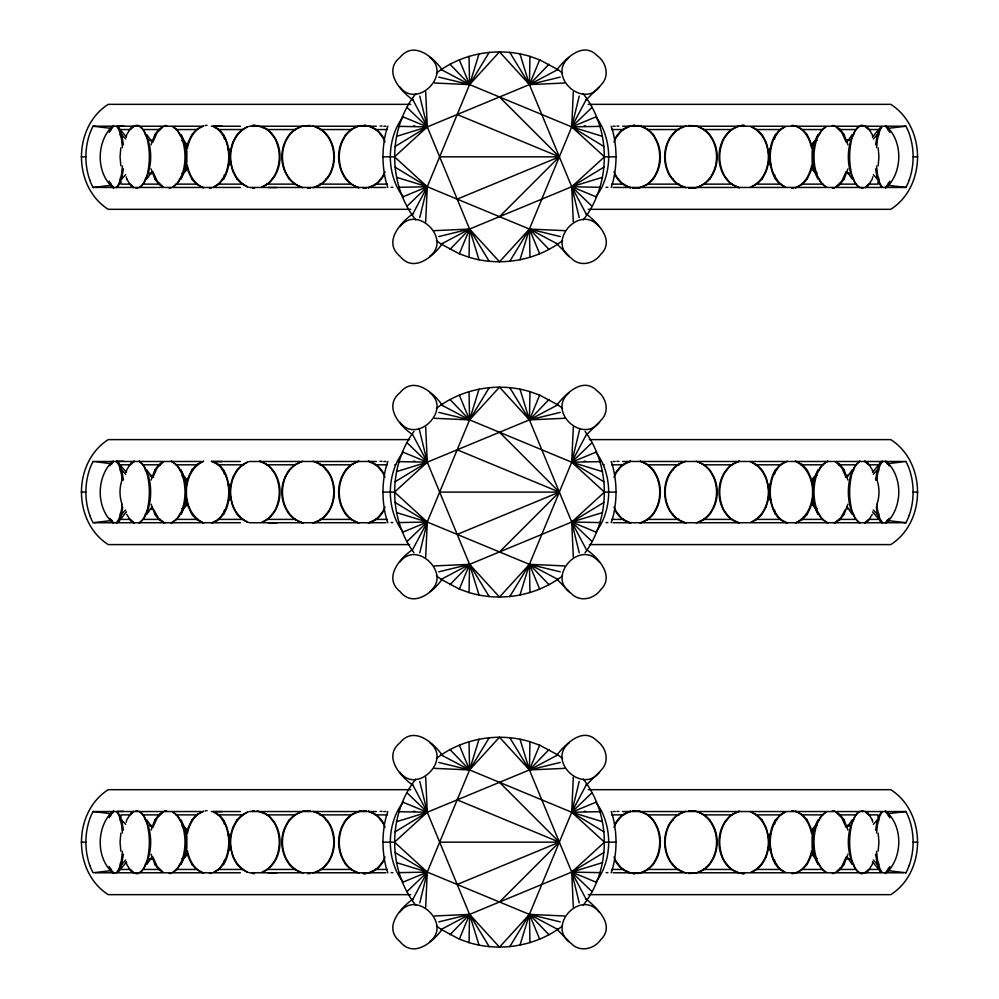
<?xml version="1.0" encoding="UTF-8"?>
<svg xmlns="http://www.w3.org/2000/svg" width="999" height="999" viewBox="0 0 999 999"><rect width="100%" height="100%" fill="white"/><g stroke="black" fill="none" stroke-linecap="round" stroke-linejoin="round"><path stroke-width="1.5" d="M121.778 480.057L121.803 477.26A24.051 17.395 -58.4 0 0 119.98 469.842A24.051 13.212 -49.7 0 0 118.382 464.335L116.209 461.226M877.222 504.158L877.197 506.955A24.051 17.395 -58.4 0 0 879.02 514.373A24.051 13.212 -49.7 0 0 880.619 519.88L882.791 522.989M387.824 187.45A57.393 39.498 -90 0 1 385.639 180.145C382.105 164.885 382.105 148.776 385.639 133.516A57.393 39.498 -90 0 1 387.824 126.211M387.824 522.727A57.393 39.498 -90 0 1 385.639 515.422C382.105 500.162 382.105 484.053 385.639 468.793A57.393 39.498 -90 0 1 387.824 461.488M387.824 872.789A57.393 39.498 -90 0 1 385.639 865.484C382.105 850.224 382.105 834.115 385.639 818.843A57.393 39.498 -90 0 1 387.824 811.55M611.176 126.211A57.393 39.498 -90 0 1 613.361 133.516C616.895 148.776 616.895 164.885 613.361 180.157A57.393 39.498 90 0 1 611.176 187.45M611.176 461.488A57.393 39.498 -90 0 1 613.361 468.793C616.895 484.053 616.895 500.162 613.361 515.422A57.393 39.498 90 0 1 611.176 522.727M611.176 811.55A57.393 39.498 -90 0 1 613.361 818.855C616.895 834.115 616.895 850.224 613.361 865.484A57.393 39.498 90 0 1 611.176 872.789M562.549 240.609C536.426 260.751 500.511 266.883 469.031 257.28L469.58 229.058L427.272 126.91L412.225 98.514L415.721 93.781M562.549 575.874C536.426 596.028 500.511 602.16 469.031 592.557L469.58 564.335L427.272 462.187L412.225 433.791L413.973 431.418M562.549 925.936C536.426 946.09 500.511 952.222 469.031 942.619L469.58 914.397L427.272 812.249L412.225 783.853L415.721 779.12M583.279 219.88L586.775 215.147L571.728 186.751L529.42 84.603L529.97 56.381C498.489 46.778 462.574 52.91 436.451 73.064M585.027 552.784L586.775 550.424L571.728 522.027L529.42 419.88L529.97 391.658C498.489 382.055 462.574 388.186 436.451 408.329M583.279 905.219L586.775 900.486L571.728 872.09L529.42 769.942L529.97 741.72C498.489 732.117 462.574 738.249 436.451 758.391M89.835 180.17C84.765 165.834 84.603 149.85 89.186 135.365A56.394 55.469 -90 0 1 93.057 126.211L201.249 126.211M89.835 515.447C84.765 501.111 84.603 485.114 89.186 470.641A56.394 55.469 -90 0 1 93.057 461.488M89.835 865.509C84.765 851.173 84.603 835.176 89.186 820.703A56.394 55.469 -90 0 1 93.057 811.55L201.249 811.538M622.639 126.211L905.931 126.224A56.394 55.469 90 0 1 909.814 135.365C914.397 149.838 914.222 165.834 909.165 180.17M905.943 461.488A56.394 55.469 -90 0 1 909.814 470.641C914.397 485.114 914.222 501.111 909.165 515.447M622.639 811.538L905.931 811.55A56.394 55.469 -90 0 1 909.814 820.703C914.397 835.176 914.222 851.173 909.165 865.509M425.686 221.89L427.272 186.751L469.58 84.603L479.021 53.884M425.686 557.167L427.272 522.027L469.58 419.88L479.021 389.148M425.686 907.229L427.272 872.09L469.58 769.942L479.021 739.21M519.98 259.79L529.42 229.058L571.728 126.91L573.314 91.771M519.98 595.054L529.42 564.335L571.728 462.187L573.314 427.048M519.98 945.116L529.42 914.397L571.728 812.249L573.314 777.11M412.225 98.514C387.687 134.403 388.923 185.539 415.721 219.88M412.225 433.791C388.286 468.868 388.811 518.493 413.973 552.784M412.225 783.853C387.687 819.742 388.923 870.878 415.721 905.219M586.775 215.147C611.313 179.258 610.077 128.122 583.279 93.781M586.775 550.424C610.714 515.347 610.189 465.721 585.027 431.418M586.775 900.486C611.313 864.597 610.077 813.461 583.279 779.12M117.757 186.963L121.616 179.096L123.426 168.881M116.833 522.989L118.918 521.203L121.616 514.373L122.677 506.955M117.757 872.302L121.616 864.435L123.426 854.22M186.863 150.687L186.863 162.974M186.863 836.026L186.863 848.313M812.137 162.974L812.137 150.687M812.137 848.313L812.137 836.026M881.243 126.698L877.384 134.565L875.574 144.78M882.167 461.213L880.082 463.012L877.384 469.842L875.574 480.057M881.243 812.037L877.384 819.904L875.574 830.119M120.842 147.864L120.055 156.831L120.829 165.809M120.842 833.191L120.055 842.169L120.829 851.148M878.158 165.809L878.945 156.831L878.171 147.852M878.158 851.136L878.945 842.169L878.171 833.191M410.751 209.315L108.229 209.315C72.552 186.601 72.552 127.06 108.229 104.346L410.751 104.346M409.565 544.592L108.229 544.592C72.552 521.878 72.552 462.337 108.229 439.622L409.565 439.622M410.751 894.654L108.229 894.654C72.552 871.94 72.552 812.399 108.229 789.685L410.751 789.685M588.249 104.346L890.771 104.346C926.448 127.06 926.448 186.601 890.771 209.315L588.249 209.315M589.435 439.622L890.771 439.622C926.448 462.337 926.448 521.878 890.771 544.592L589.435 544.592M588.249 789.685L890.771 789.685C926.448 812.399 926.448 871.94 890.771 894.654L588.249 894.654M214.248 186.963L218.144 184.603L223.501 179.096L224.438 174.65M212.113 522.989L216.533 521.203L221.641 516.446L223.501 514.373L224.438 509.927M214.248 872.302L218.144 869.942L223.501 864.435L224.438 859.977M774.562 139.023L775.499 134.565L780.856 129.058L784.752 126.698M774.562 474.288L775.499 469.842L780.856 464.335L784.752 461.975M774.562 824.35L775.499 819.904L780.856 814.397L784.752 812.037M140.959 186.963C153.908 171.016 153.908 142.657 140.971 126.698M139.598 522.989C154.333 510.452 154.333 473.763 139.598 461.226M140.959 872.302C153.908 856.355 153.908 827.984 140.971 812.037M858.041 126.698C845.092 142.645 845.092 171.016 858.029 186.963M859.402 461.213C844.667 473.751 844.667 510.452 859.402 522.989M858.041 812.037C845.092 827.984 845.092 856.343 858.029 872.302M122.427 165.971L121.803 171.678A24.051 17.383 58.5 0 1 119.967 179.096A24.051 13.224 49.6 0 1 118.394 184.615L116.209 187.725M122.427 851.31L121.803 857.017A24.051 17.383 58.5 0 1 119.967 864.435A24.051 13.224 49.6 0 1 118.394 869.942L116.209 873.051M876.573 147.69L877.197 141.983A24.051 17.383 58.5 0 1 879.033 134.565A24.051 13.224 49.6 0 1 880.606 129.058L882.129 126.698M876.573 833.029L877.197 827.322A24.051 17.383 58.5 0 1 879.033 819.904A24.051 13.224 49.6 0 1 880.606 814.385L882.129 812.037M419.78 217.557L427.272 186.751L394.53 156.831L427.272 126.91L529.42 84.603L557.817 69.555L562.549 73.064M419.78 552.834L427.272 522.027L394.53 492.107L427.272 462.187L529.42 419.88L557.817 404.832L562.549 408.329M436.451 240.609L441.183 244.106L469.58 229.058L571.728 186.751L604.47 156.831L571.728 126.91L579.22 96.104M419.78 902.896L427.272 872.09L394.53 842.169L427.272 812.249L529.42 769.942L557.817 754.894L562.549 758.391M436.451 575.874L441.183 579.383L469.58 564.335L571.728 522.027L604.47 492.107L571.728 462.187L579.932 428.446M436.451 925.936L441.183 929.445L469.58 914.397L571.728 872.09L604.47 842.169L571.728 812.249L579.22 781.443M113.649 125.499L110.539 129.058A24.051 3.571 -56.8 0 1 109.216 132.442M110.539 464.335L112.962 461.226M113.649 810.826L110.539 814.397A24.051 3.571 -56.8 0 1 109.216 817.781M885.351 188.174L888.461 184.603A24.051 3.571 -56.8 0 1 889.784 181.231M886.038 522.989L888.461 519.88A24.051 3.571 -56.8 0 1 889.01 518.331M885.351 873.501L888.461 869.942A24.051 3.571 -56.8 0 1 889.784 866.558M152.909 141.983L157.23 132.492L163.262 126.698M152.909 477.26L157.23 467.769L163.262 461.975M152.909 827.322L157.23 817.819L163.262 812.037M846.091 171.678L841.77 181.181L835.738 186.963M846.091 857.017L841.77 866.508L835.738 872.302M187.475 147.69C189.485 138.674 194.43 129.121 203.734 125.949M187.475 833.029C189.485 824 194.43 814.46 203.734 811.288M811.525 165.971C809.515 175 804.57 184.54 795.266 187.712M811.525 851.31C809.515 860.326 804.57 869.879 795.266 873.051M173.414 186.963C190.534 173.152 190.534 140.509 173.414 126.698M171.628 522.989C191.259 510.801 191.271 473.414 171.628 461.226M173.414 872.302C190.534 858.491 190.534 825.848 173.414 812.037M825.586 126.698C808.466 140.509 808.466 173.152 825.586 186.963M827.372 461.213C807.741 473.414 807.729 510.801 827.372 522.989M825.586 812.037C808.466 825.848 808.466 858.491 825.586 872.302M112.537 127.735L112.912 126.698M112.537 813.074L112.912 812.037M886.088 186.963L886.463 185.926M886.088 872.302L886.463 871.265M122.24 479.408C119.281 487.375 119.281 496.84 122.24 504.795M876.76 504.795C879.719 496.84 879.719 487.375 876.76 479.408M151.086 144.78L152.148 141.983M151.086 480.057L152.148 477.26M151.086 830.119L152.148 827.322M846.852 171.678L847.914 168.881M846.852 506.955L847.914 504.158M846.852 857.017L847.914 854.22M441.183 244.106L459.328 253.808L469.58 229.058L434.44 230.644M564.56 83.017L529.42 84.603L539.672 59.853L557.817 69.555M441.183 579.383L459.328 589.085L469.58 564.335L434.44 565.921M564.56 418.294L529.42 419.88L539.672 395.129L557.817 404.832M441.183 929.445L459.328 939.147L469.58 914.397L434.44 915.983M564.56 768.356L529.42 769.942L539.672 745.192L557.817 754.894M188.424 141.983C184.977 151.411 184.977 162.263 188.424 171.678A24.051 2.91 68.6 0 0 191.87 179.033M188.424 477.26C184.977 486.688 184.977 497.527 188.424 506.955M810.576 857.017C814.023 847.589 814.023 836.737 810.576 827.322A24.051 2.91 68.6 0 0 807.13 819.967M232.967 141.983C228.197 153.933 231.006 168.007 223.501 179.096M341.571 141.983C337.65 151.299 337.65 162.362 341.571 171.678A24.051 6.144 68 0 0 345.629 179.058M232.967 477.26C228.197 489.198 231.006 503.284 223.501 514.373M341.571 477.26C337.65 486.575 337.65 497.639 341.571 506.955A24.051 6.144 68 0 0 345.629 514.335A24.051 8.879 54.4 0 0 351.685 519.905L358.566 522.989M232.967 827.322C228.197 839.26 231.006 853.333 223.501 864.435M766.033 171.678C770.803 159.74 767.994 145.667 775.499 134.565M766.033 506.955C770.803 495.017 767.994 480.931 775.499 469.842M657.429 857.017C661.35 847.701 661.35 836.638 657.429 827.322A24.051 6.144 68 0 0 653.371 819.942M845.329 509.602L840.496 518.294L834.19 522.989M766.033 857.017C770.803 845.067 767.994 830.993 775.499 819.904M181.044 179.096L187.437 165.185M181.044 514.373L187.437 500.462M181.044 864.435L187.437 850.524M811.563 148.476L817.956 134.565M811.563 483.753L817.956 469.842M811.563 833.815L817.956 819.904M284.927 477.26C280.806 486.525 280.806 497.689 284.927 506.955A24.051 7.705 67.5 0 0 289.26 514.348A24.051 10.177 53.4 0 0 295.604 519.905L302.847 522.989M110.577 130.657L111.413 129.058M110.577 815.983L111.413 814.397M887.587 184.603L888.423 183.017M887.587 869.942L888.423 868.343M412.225 215.147L427.272 186.751L529.42 229.058L557.817 244.106M441.183 69.555L469.58 84.603L571.728 126.91L586.775 98.514M412.225 550.424L427.272 522.027L529.42 564.335L557.817 579.383M441.183 404.832L469.58 419.88L571.728 462.187L586.775 433.791M412.225 900.486L427.272 872.09L529.42 914.397L557.817 929.445M441.183 754.894L469.58 769.942L571.728 812.249L586.775 783.853M384.24 174.326C381.256 180.694 375.474 185.989 368.581 187.712M384.24 509.602C381.256 515.959 375.474 521.266 368.581 522.989M614.76 139.336C617.744 132.979 623.526 127.672 630.419 125.949M384.24 859.664C381.256 866.021 375.474 871.328 368.581 873.051M614.76 474.612C617.744 468.256 623.526 462.949 630.419 461.226M614.76 824.674C617.744 818.306 623.526 813.011 630.419 811.288M434.44 83.017L469.58 84.603L489.21 52.373M509.79 261.301L529.42 229.058L564.56 230.644M434.44 418.294L469.58 419.88L489.21 387.637M509.79 596.565L529.42 564.335L564.56 565.921M434.44 768.356L469.58 769.942L489.21 737.699M509.79 946.627L529.42 914.397L564.56 915.983M872.264 514.373L868.019 521.203L865.097 522.989M146.791 179.096L151.948 171.678M146.791 514.373L151.948 506.955M146.791 864.435L151.948 857.017M847.052 141.983L852.209 134.565M847.052 477.26L852.209 469.842M847.052 827.322L852.209 819.904M110.901 127.735C96.129 143.931 96.329 173.876 113.636 188.174M110.901 463.012C96.229 479.095 96.453 508.254 112.962 522.989M110.901 813.074C96.129 829.257 96.329 859.215 113.636 873.513M888.099 185.926C902.871 169.743 902.671 139.785 885.364 125.487M888.099 521.203C902.771 505.119 902.547 475.961 886.038 461.213M888.099 871.265C902.871 855.069 902.671 825.124 885.364 810.826M118.918 521.203L126.486 511.825M133.367 812.037L131.006 814.397M118.918 871.265L126.486 861.887M872.514 137.113L880.082 127.735M865.634 186.963L867.994 184.603M872.514 472.377L880.082 463.012M111.413 464.335L113.574 461.226M887.587 519.88L885.426 522.989M116.209 522.989L118.382 519.88A24.051 13.224 49.6 0 0 119.98 514.385A24.051 17.383 58.5 0 0 121.791 506.943L121.778 504.158M882.791 461.213L880.619 464.335A24.051 13.224 49.6 0 0 879.02 469.83A24.051 17.383 58.5 0 0 877.197 477.26L877.222 480.057M121.616 179.096L125.687 174.65M438.773 77.11L469.58 84.603L499.5 51.861L529.42 84.603L560.227 77.11M121.616 514.373L125.687 509.927M560.227 236.551L529.42 229.058L499.5 261.8L469.58 229.058L438.773 236.551M438.773 412.387L469.58 419.88L499.5 387.137L529.42 419.88L560.227 412.387M121.616 864.435L125.687 859.977M873.313 139.023L877.384 134.565M560.227 571.828L529.42 564.335L499.5 597.077L469.58 564.335L438.773 571.828M438.773 762.449L469.58 769.942L499.5 737.2L529.42 769.942L560.227 762.449M873.313 474.288L877.384 469.842M560.227 921.89L529.42 914.397L499.5 947.139L469.58 914.397L438.773 921.89M873.313 824.35L877.384 819.904M159.328 814.397L162.5 812.037M839.672 184.603L836.5 186.963M839.672 519.88L834.727 522.989M412.824 213.811C400.112 222.952 382.842 242.32 400.037 256.293C414.023 273.501 433.379 256.231 442.52 243.506M569.268 57.368C545.978 76.099 584.353 110.802 600.699 85.202C609.914 76.786 606.63 62.313 597.102 55.632C582.717 40.709 565.422 59.041 556.48 70.167M429.732 256.293C452.235 239.335 416.995 204.096 400.037 226.598M411.763 550.149C399.038 559.09 383.404 578.109 400.037 591.57C414.023 608.766 433.379 591.495 442.52 578.783M569.268 392.644C545.978 411.376 584.353 446.078 600.699 420.479C609.914 412.063 606.63 397.59 597.102 390.909C582.717 375.986 565.422 394.318 556.48 405.432M429.732 591.57C452.235 574.612 416.995 539.373 400.037 561.875M412.824 899.15C400.112 908.291 382.842 927.646 400.037 941.632C414.023 958.828 433.379 941.558 442.52 928.833M569.268 742.707C545.978 761.438 584.353 796.141 600.699 770.541C609.914 762.125 606.63 747.652 597.102 740.971C582.717 726.048 565.422 744.38 556.48 755.494M429.732 941.632C452.235 924.674 416.995 889.435 400.037 911.937M509.79 52.373L529.42 84.603L548.988 64.261M450.012 249.413L469.58 229.058L489.21 261.301M509.79 387.637L529.42 419.88L548.988 399.525M450.012 584.677L469.58 564.335L489.21 596.565M509.79 737.699L529.42 769.942L548.988 749.587M450.012 934.739L469.58 914.397L489.21 946.627M586.176 99.85L598.963 87.063M499.5 216.671L559.328 156.831L499.5 97.003M587.237 434.066L598.963 422.34M499.5 551.935L559.328 492.107L499.5 432.267M586.176 785.189L598.963 772.402M499.5 901.997L559.328 842.169L499.5 782.329M406.93 206.318L427.272 186.751L395.042 167.12M603.958 146.541L571.728 126.91L592.07 107.355M406.93 541.583L427.272 522.027L395.042 502.397M603.958 481.818L571.728 462.187L592.07 442.619M406.93 891.645L427.272 872.09L395.042 852.459M603.958 831.88L571.728 812.249L592.07 792.682M131.006 129.058L134.49 125.949M131.006 464.335L134.49 461.226M867.994 519.88L864.51 522.989M867.994 869.942L864.51 873.051M197.24 129.058L203.259 125.949M197.24 464.335L203.259 461.226M801.76 184.603L795.741 187.712M197.24 814.397L203.259 811.288M801.76 519.88L795.741 522.989M801.76 869.942L795.741 873.051M172.652 186.963L175.824 184.603A24.051 17.37 38.4 0 0 179.62 179.108A24.051 20.967 42.5 0 0 183.004 171.678C185.664 161.988 185.664 151.673 183.004 141.983A24.051 20.967 -42.3 0 0 179.62 134.565A24.051 17.37 -38.5 0 0 175.824 129.058L172.652 126.698M826.348 126.698L823.176 129.058A24.051 17.37 38.4 0 0 819.38 134.565A24.051 20.967 42.5 0 0 815.996 141.983C813.336 151.673 813.336 161.988 815.996 171.678A24.051 20.967 -42.3 0 0 819.38 179.096A24.051 17.37 -38.6 0 0 823.176 184.603L826.348 186.963M172.652 872.302L175.824 869.942A24.051 17.37 38.4 0 0 179.62 864.435A24.051 20.967 42.5 0 0 183.004 857.017C185.677 847.327 185.664 837.012 183.004 827.322A24.051 20.967 -42.3 0 0 179.62 819.904A24.051 17.37 -38.6 0 0 175.824 814.397L172.652 812.037M826.348 812.037L823.176 814.397A24.051 17.37 38.4 0 0 819.38 819.892A24.051 20.967 42.5 0 0 815.996 827.322C813.323 837.012 813.336 847.327 815.996 857.017A24.051 20.967 -42.3 0 0 819.38 864.435A24.051 17.37 -38.6 0 0 823.176 869.942L826.348 872.302M647.315 519.88L640.434 522.989M755.918 519.88L751.448 522.24M139.011 187.725L142.507 184.603A24.051 15.497 44.9 0 0 145.242 179.108A24.051 19.418 52.2 0 0 147.877 171.678C149.85 161.9 149.838 151.773 147.877 141.983A24.051 19.431 -52.1 0 0 145.242 134.565A24.051 15.497 -45 0 0 142.507 129.058L139.011 125.949L135.989 125.337M859.989 461.213L856.493 464.335A24.051 15.497 44.9 0 0 853.758 469.83A24.051 19.418 52.3 0 0 851.123 477.26C849.15 487.037 849.162 497.165 851.123 506.955A24.051 19.431 -52.1 0 0 853.758 514.373A24.051 15.497 -45 0 0 856.493 519.88L859.989 522.989M139.011 522.989L142.507 519.88A24.051 15.497 44.9 0 0 145.242 514.373A24.051 19.418 52.2 0 0 147.877 506.955C149.85 497.177 149.838 487.037 147.877 477.26A24.051 19.431 -52.1 0 0 145.242 469.842A24.051 15.497 -45 0 0 142.507 464.335L139.011 461.226M859.989 811.275L856.493 814.397A24.051 15.497 44.9 0 0 853.758 819.892A24.051 19.418 52.2 0 0 851.123 827.322C849.15 837.1 849.162 847.227 851.123 857.017A24.051 19.431 -52.1 0 0 853.758 864.435A24.051 15.497 -45 0 0 856.493 869.942L859.989 873.051L863.011 873.663M703.396 519.88L696.141 522.989M213.586 186.963L217.482 184.603A24.051 18.806 29.6 0 0 222.253 179.096A24.051 21.978 27.4 0 0 226.298 171.678C229.583 162.113 229.583 151.561 226.298 141.983A24.051 21.978 -27.1 0 0 222.253 134.565A24.051 18.819 -29.8 0 0 217.482 129.058L213.586 126.698M785.414 126.698L781.518 129.058A24.051 18.806 29.6 0 0 776.747 134.565A24.051 21.978 27.4 0 0 772.702 141.983C769.417 151.561 769.417 162.113 772.702 171.678A24.051 21.978 -27.1 0 0 776.747 179.096A24.051 18.819 -29.8 0 0 781.518 184.603L785.414 186.963M213.586 872.302L217.482 869.942A24.051 18.806 29.6 0 0 222.253 864.435A24.051 21.978 27.4 0 0 226.298 857.017C229.583 847.439 229.583 836.887 226.298 827.322A24.051 21.978 -27.1 0 0 222.253 819.904A24.051 18.819 -29.8 0 0 217.482 814.397L213.586 812.037M785.414 812.037L781.518 814.397A24.051 18.806 29.6 0 0 776.747 819.904A24.051 21.978 27.4 0 0 772.702 827.322C769.417 836.887 769.417 847.439 772.702 857.017A24.051 21.978 -27.1 0 0 776.747 864.435A24.051 18.819 -29.8 0 0 781.518 869.942L785.414 872.302M395.042 146.541L427.272 126.91L425.686 91.771M573.314 221.89L571.728 186.751L603.958 167.12M395.042 481.818L427.272 462.187L425.686 427.048M573.314 557.167L571.728 522.027L603.958 502.397M395.042 831.88L427.272 812.249L425.686 777.11M573.314 907.229L571.728 872.09L603.958 852.459M133.903 125.949L130.981 127.735L126.736 134.565A24.051 4.246 -68.5 0 1 126.199 136.9M133.903 461.226L130.981 463.012L126.736 469.842A24.051 4.246 -68.5 0 1 126.199 472.177M865.097 187.712L868.019 185.926L872.264 179.096A24.051 4.246 -68.5 0 1 872.801 176.773M133.903 811.288L130.981 813.074L126.736 819.904A24.051 4.246 -68.5 0 1 126.199 822.227M865.097 873.051L868.019 871.265L872.264 864.435A24.051 4.246 -68.5 0 1 872.801 862.1M162.5 126.698L159.328 129.058A24.051 2.897 -56.9 0 0 154.87 134.615M162.5 461.975L159.328 464.335A24.051 2.897 -56.9 0 0 154.857 469.905M836.5 872.302L839.672 869.942A24.051 2.897 -56.9 0 0 844.143 864.372M248.114 126.698C224.812 137.113 224.812 176.561 248.114 186.963M750.886 186.963C774.188 176.548 774.188 137.113 750.886 126.698M248.114 461.975C224.812 472.39 224.812 511.825 248.114 522.24M750.886 522.24C774.188 511.825 774.188 472.39 750.886 461.975M248.114 812.037C224.812 822.452 224.812 861.887 248.114 872.302M750.886 872.302C774.188 861.887 774.188 822.439 750.886 812.037M261.85 186.963L266.321 184.603A24.051 19.705 19.3 0 0 271.878 179.096A24.051 22.403 7.9 0 0 276.436 171.678C280.22 162.225 280.232 151.448 276.436 141.983A24.051 22.39 -7.6 0 0 271.878 134.565A24.051 19.705 -19.4 0 0 266.321 129.058L257.118 125.499M261.85 522.24L266.321 519.88A24.051 19.705 19.3 0 0 271.878 514.373A24.051 22.403 7.9 0 0 276.436 506.955C280.22 497.49 280.232 486.713 276.436 477.26A24.051 22.39 -7.6 0 0 271.878 469.842A24.051 19.705 -19.4 0 0 266.321 464.323L259.59 461.226M261.85 872.302L266.321 869.942A24.051 19.705 19.3 0 0 271.878 864.435A24.051 22.403 7.9 0 0 276.436 857.017C280.22 847.552 280.232 836.775 276.436 827.322A24.051 22.39 -7.6 0 0 271.878 819.904A24.051 19.705 -19.4 0 0 266.321 814.385L257.118 810.826M171.104 522.989L175.824 519.88A24.051 17.37 38.4 0 0 179.62 514.373A24.051 20.967 42.5 0 0 183.004 506.955C185.677 497.265 185.664 486.95 183.004 477.26A24.051 20.967 -42.4 0 0 179.62 469.842A24.051 17.37 -38.6 0 0 175.824 464.335L171.104 461.226M827.896 461.213L823.176 464.335A24.051 17.37 38.4 0 0 819.38 469.842A24.051 20.967 42.5 0 0 815.996 477.26C813.323 486.95 813.336 497.265 815.996 506.955A24.051 20.967 -42.4 0 0 819.38 514.373A24.051 17.37 -38.6 0 0 823.176 519.88L827.896 522.989M300.824 126.698C276.348 136.438 276.348 177.223 300.824 186.963M698.176 186.963C722.652 177.223 722.652 136.438 698.176 126.698M300.824 461.975C275.424 471.953 276.598 515.434 303.221 522.989M698.176 522.24C722.652 512.499 722.652 471.715 698.176 461.975M300.824 812.037C276.348 821.777 276.348 862.562 300.824 872.302M698.176 872.302C722.652 862.562 722.652 821.777 698.176 812.037M247.552 126.698L243.082 129.058A24.051 8.854 -54.4 0 0 237.038 134.59A24.051 6.194 -68 0 0 232.967 141.97M402.522 197.003L427.272 186.751L396.553 177.31M602.447 136.351L571.728 126.91L596.478 116.658M457.192 199.138L559.328 156.831L457.192 114.523M751.448 186.963L755.918 184.603A24.051 8.854 -54.4 0 0 761.962 179.083M247.552 461.975L243.082 464.335A24.051 8.854 -54.4 0 0 237.038 469.855A24.051 6.194 -68 0 0 232.967 477.247M402.522 532.28L427.272 522.027L396.553 512.587M602.447 471.628L571.728 462.187L596.478 451.935M457.192 534.415L559.328 492.107L457.192 449.8M247.552 812.037L243.082 814.397A24.051 8.854 -54.4 0 0 237.038 819.917M402.522 882.342L427.272 872.09L396.553 862.649M602.447 821.69L571.728 812.249L596.478 801.997M457.192 884.477L559.328 842.169L457.192 799.862M751.448 872.302L755.918 869.942A24.051 8.854 -54.4 0 0 761.962 864.41A24.051 6.194 -68 0 0 766.033 857.03M262.412 186.963C285.839 176.711 285.839 136.95 262.425 126.698M262.412 522.24C286.688 511.788 285.726 469.168 259.99 461.226M262.412 872.302C285.839 862.05 285.839 822.289 262.425 812.037M315.909 186.963C340.472 177.36 340.472 136.301 315.909 126.698M683.091 126.698C658.528 136.301 658.528 177.36 683.091 186.963M683.091 461.975C657.542 471.803 658.778 515.796 685.639 522.989M315.909 872.302C340.472 862.699 340.472 821.64 315.909 812.037M683.091 812.037C658.528 821.64 658.528 862.699 683.091 872.302M203.734 461.226C180.557 471.615 180.557 512.599 203.734 522.989M795.266 522.989C818.443 512.599 818.443 471.615 795.266 461.213M211.638 522.989L217.482 519.88A24.051 18.806 29.6 0 0 222.253 514.373A24.051 21.978 27.4 0 0 226.298 506.955C229.583 497.377 229.583 486.838 226.298 477.26A24.051 21.978 -27.1 0 0 222.253 469.842A24.051 18.819 -29.8 0 0 217.482 464.335L211.638 461.226M787.362 461.213L781.518 464.335A24.051 18.806 29.6 0 0 776.747 469.842A24.051 21.978 27.4 0 0 772.702 477.26C769.417 486.825 769.417 497.377 772.702 506.955A24.051 21.978 -27.1 0 0 776.747 514.373A24.051 18.819 -29.8 0 0 781.518 519.88L787.362 522.989M368.181 187.712L374.9 184.603A24.051 19.693 19.3 0 0 380.457 179.096A24.051 22.403 8 0 0 385.015 171.678M630.819 125.949L624.1 129.058A24.051 19.693 19.3 0 0 618.543 134.565A24.051 22.403 8 0 0 613.985 141.983M739.41 125.949L732.679 129.058A24.051 19.705 19.3 0 0 727.122 134.565A24.051 22.403 7.9 0 0 722.564 141.983C718.781 151.448 718.768 162.225 722.564 171.678A24.051 22.39 -7.6 0 0 727.122 179.096A24.051 19.705 -19.4 0 0 732.679 184.615L739.41 187.712M358.966 461.213C332.692 469.73 332.692 514.485 358.966 522.989M368.181 522.989L374.9 519.88A24.051 19.693 19.3 0 0 380.457 514.373A24.051 22.39 8 0 0 385.015 506.955M630.819 461.226L624.1 464.335A24.051 19.693 19.3 0 0 618.543 469.842A24.051 22.403 8 0 0 613.985 477.26M739.41 461.226L732.679 464.335A24.051 19.705 19.3 0 0 727.122 469.842A24.051 22.403 7.9 0 0 722.564 477.26C718.781 486.713 718.768 497.49 722.564 506.955A24.051 22.39 -7.6 0 0 727.122 514.373A24.051 19.705 -19.4 0 0 732.679 519.88L739.41 522.989M640.034 522.989C666.308 514.485 666.308 469.73 640.034 461.226M368.181 873.051L374.9 869.942A24.051 19.693 19.3 0 0 380.457 864.435A24.051 22.39 8 0 0 385.015 857.017M630.819 811.288L624.1 814.397A24.051 19.693 19.3 0 0 618.543 819.904A24.051 22.39 8 0 0 613.985 827.322M739.41 811.275L732.679 814.397A24.051 19.705 19.3 0 0 727.122 819.904A24.051 22.403 7.9 0 0 722.564 827.322C718.781 836.775 718.768 847.552 722.564 857.017A24.051 22.39 -7.6 0 0 727.122 864.435A24.051 19.705 -19.4 0 0 732.679 869.942L739.41 873.051M312.987 187.725L320.105 184.603A24.051 19.98 13.5 0 0 325.999 179.096M686.013 125.949L678.895 129.058A24.051 19.98 13.5 0 0 673.001 134.565M312.987 522.989L320.105 519.88A24.051 19.98 13.5 0 0 325.999 514.373M686.013 461.226L678.895 464.335A24.051 19.98 13.5 0 0 673.001 469.842M312.987 873.051L320.105 869.942A24.051 19.98 13.5 0 0 325.999 864.435M686.013 811.275L678.895 814.397A24.051 19.98 13.5 0 0 673.001 819.904M739.01 125.949C712.374 134.016 712.374 179.645 739.01 187.712M358.566 461.213L351.685 464.335A24.051 8.841 -54.4 0 0 345.642 469.855A24.051 6.181 -68.1 0 0 341.558 477.235M739.01 461.226C712.374 469.293 712.374 514.922 739.01 522.989M739.01 811.275C712.374 819.355 712.374 864.984 739.01 873.051M396.553 136.351L427.272 126.91L419.78 96.104M579.22 217.557L571.728 186.751L602.447 177.31M396.553 471.628L427.272 462.187L419.068 428.446M579.22 552.834L571.728 522.027L602.447 512.587M396.553 821.69L427.272 812.249L419.78 781.443M579.22 902.896L571.728 872.09L602.447 862.649M302.847 461.226L295.604 464.335A24.051 10.14 -53.3 0 0 289.26 469.855A24.051 7.73 -67.6 0 0 284.927 477.247M313.349 522.989C340.222 515.796 341.458 471.803 315.909 461.975M164.273 125.949L165.859 125.499M833.141 188.174L834.727 187.712M164.273 811.288L165.859 810.826M170.042 873.513L171.628 873.051M833.141 873.501L834.727 873.051M164.81 125.949L166.621 125.499M169.293 188.174L171.104 187.725M832.379 188.174L834.19 187.712M164.81 811.288L166.621 810.826M169.293 873.513L171.104 873.051M832.379 873.501L834.19 873.051M209.465 188.174L211.638 187.725M209.465 873.513L211.638 873.051M638.124 188.174L647.315 184.603A24.051 8.841 -54.4 0 0 653.358 179.083M360.876 810.826L351.685 814.397A24.051 8.841 -54.4 0 0 345.642 819.917M361.438 125.487C332.904 131.181 331.755 179.121 358.966 187.712M637.562 188.174C667.095 182.467 667.082 131.194 637.562 125.499M361.438 810.826C332.904 816.52 331.755 864.46 358.966 873.051M637.562 873.513C667.095 867.806 667.082 816.533 637.562 810.826M693.181 188.174L695.779 187.725M303.221 811.275L305.819 810.826M860.551 125.487L861.463 125.337M137.537 873.663L138.449 873.513M89.835 180.17A55.857 54.945 -90 0 0 93.069 187.45L111.663 185.227M887.337 128.434L905.931 126.224M89.835 515.447A55.857 54.945 -90 0 0 93.069 522.727L111.663 520.504M887.337 463.711L905.931 461.488L622.639 461.476M89.835 865.509A55.857 54.945 -90 0 0 93.069 872.776L111.663 870.566M887.337 813.773L905.931 811.55M135.989 188.324L137.625 188.174M863.011 125.337L859.989 125.949L856.493 129.058A24.051 15.497 44.9 0 0 853.758 134.565A24.051 19.418 52.3 0 0 851.123 141.995C849.15 151.773 849.162 161.9 851.123 171.678A24.051 19.431 -52.1 0 0 853.758 179.096A24.051 15.497 -45 0 0 856.493 184.603L859.989 187.712M135.989 873.663L139.011 873.051L142.507 869.942A24.051 15.497 44.9 0 0 145.242 864.435A24.051 19.418 52.2 0 0 147.877 857.005C149.85 847.227 149.838 837.1 147.877 827.322A24.051 19.431 -52.1 0 0 145.242 819.904A24.051 15.497 -45 0 0 142.507 814.397L139.011 811.288M861.375 810.826L863.011 810.676M205.257 125.499L207.068 125.337M791.932 188.324L793.743 188.174M205.257 810.826L207.068 810.676M791.932 873.663L793.743 873.501M252.285 125.499L254.458 125.337M632.729 125.499L634.889 125.337M741.32 125.499L743.481 125.337M364.111 188.324L366.271 188.174M252.285 810.826L254.458 810.676M632.729 810.826L634.889 810.676M364.111 873.663L366.271 873.501M252.847 125.499L255.519 125.337M633.291 125.499L640.434 125.949L647.315 129.058A24.051 8.866 54.4 0 1 653.371 134.553A24.051 6.144 68 0 1 657.417 142.008C661.375 151.311 661.338 162.375 657.429 171.678A24.051 6.181 -68.1 0 1 653.358 179.133M741.882 125.499L744.542 125.337M363.049 188.324L365.709 188.174M633.291 810.826L635.951 810.676M363.049 873.663L365.709 873.501M688.598 125.499L696.153 125.949L703.396 129.058A24.051 10.177 53.4 0 1 709.752 134.54A24.051 7.705 67.5 0 1 714.06 142.008C718.206 151.249 718.181 162.412 714.073 171.678A24.051 7.73 -67.6 0 1 709.752 179.133M307.63 188.324L310.402 188.174M688.598 810.826L696.153 811.275L703.396 814.397A24.051 10.177 53.4 0 1 709.752 819.879M307.63 873.663L310.402 873.501M571.728 126.91L599.949 126.361M399.051 187.3L427.272 186.751M571.728 462.187L599.949 461.638M399.051 522.577L427.272 522.027M571.728 812.249L599.949 811.7M399.051 872.639L427.272 872.09M909.165 180.17A55.857 54.945 -90 0 1 905.931 187.45L613.074 187.45M909.165 515.447A55.857 54.945 -90 0 1 905.931 522.727L905.331 522.727M905.643 872.789L905.931 872.776A55.857 54.945 -90 0 0 909.165 865.509M905.032 522.727L613.074 522.727M903.346 872.789L613.074 872.789M211.376 126.211L240.409 126.211M249.313 126.211L376.361 126.211M383.841 126.211L385.926 126.211M613.074 126.211L615.159 126.211M130.419 129.545L120.954 129.545L120.954 131.818M144.131 129.545L158.679 129.545M175.961 129.545L195.816 129.545M218.094 129.545L242.67 129.545M266.745 129.545L295.529 129.545M319.705 129.545L351.011 129.545M375.112 129.545L387.35 129.545M611.65 129.545L623.888 129.545M647.989 129.545L679.295 129.545M703.471 129.545L732.255 129.545M756.33 129.545L780.906 129.545M803.184 129.545L823.039 129.545M840.321 129.545L854.869 129.545M868.581 129.545L878.046 129.545L878.046 131.818M81.306 156.831L85.864 156.831M382.979 156.831L394.305 156.831M439.672 156.831L559.328 156.831M604.695 156.831L616.021 156.831M913.136 156.831L917.694 156.831M130.419 184.128L120.954 184.128L120.954 181.855M144.131 184.128L158.679 184.128M175.961 184.128L195.816 184.128M218.094 184.128L242.67 184.128M266.745 184.128L295.529 184.128M319.705 184.128L351.011 184.128M375.112 184.128L387.35 184.128M611.65 184.128L623.888 184.128M647.989 184.128L679.295 184.128M703.471 184.128L732.255 184.128M756.33 184.128L780.906 184.128M803.184 184.128L823.039 184.128M840.321 184.128L854.869 184.128M868.581 184.128L878.046 184.128L878.046 181.855M240.409 187.462L93.069 187.45M249.313 187.462L385.926 187.45M201.249 461.476L93.069 461.488L111.663 463.711M211.376 461.476L240.409 461.476M385.926 461.488L383.841 461.488M613.074 461.488L615.159 461.488M249.313 461.488L376.361 461.476M130.419 464.81L120.954 464.81L120.954 467.082M144.131 464.81L160.29 464.81M175.961 464.81L197.939 464.81M218.094 464.81L243.956 464.81M266.745 464.81L295.529 464.81M319.705 464.81L351.011 464.81M375.112 464.81L387.35 464.81M394.73 464.81L395.554 464.81M603.446 464.81L604.27 464.81M611.65 464.81L623.888 464.81M647.989 464.81L679.295 464.81M703.471 464.81L732.255 464.81M755.044 464.81L780.906 464.81M801.061 464.81L823.039 464.81M838.71 464.81L854.869 464.81M868.581 464.81L878.046 464.81L878.046 467.082M81.306 492.107L85.864 492.107M382.979 492.107L394.305 492.107M439.672 492.107L559.328 492.107M604.695 492.107L616.021 492.107M913.136 492.107L917.694 492.107M120.954 519.393L130.419 519.393M144.131 519.393L160.29 519.393M175.961 519.393L197.939 519.393M218.094 519.393L242.67 519.393M266.745 519.393L295.529 519.393M319.705 519.393L351.011 519.393M375.112 519.393L387.35 519.393M611.65 519.393L623.888 519.393M647.989 519.393L679.295 519.393M703.471 519.393L732.255 519.393M756.33 519.393L780.906 519.393M801.061 519.393L823.039 519.393M838.71 519.393L854.869 519.393M868.581 519.393L878.046 519.393M240.409 522.727L93.968 522.727M249.313 522.727L385.926 522.727M211.376 811.538L240.409 811.538M385.926 811.55L383.841 811.55M613.074 811.55L615.159 811.55M249.313 811.538L376.361 811.538M130.419 814.872L120.954 814.872L120.954 817.145M144.131 814.872L158.679 814.872M175.961 814.872L195.816 814.872M218.094 814.872L242.67 814.872M266.745 814.872L295.529 814.872M319.705 814.872L351.011 814.872M375.112 814.872L387.35 814.872M611.65 814.872L623.888 814.872M647.989 814.872L679.295 814.872M703.471 814.872L732.255 814.872M756.33 814.872L780.906 814.872M803.184 814.872L823.039 814.872M840.321 814.872L854.869 814.872M868.581 814.872L878.046 814.872L878.046 817.145M81.306 842.169L85.864 842.169M382.979 842.169L394.305 842.169M439.672 842.169L559.328 842.169M604.695 842.169L616.021 842.169M913.136 842.169L917.694 842.169M130.419 869.455L120.954 869.455L120.954 867.182M144.131 869.455L158.679 869.455M175.961 869.455L195.816 869.455M218.094 869.455L242.67 869.455M266.745 869.455L295.529 869.455M319.705 869.455L351.011 869.455M375.112 869.455L387.35 869.455M611.65 869.455L623.888 869.455M647.989 869.455L679.295 869.455M703.471 869.455L732.255 869.455M756.33 869.455L780.906 869.455M803.184 869.455L823.039 869.455M840.321 869.455L854.869 869.455M868.581 869.455L878.046 869.455L878.046 867.182M240.409 872.789L95.654 872.789M249.313 872.789L385.926 872.789M399.051 126.361L427.272 126.91L406.93 107.355M592.07 206.318L571.728 186.751L599.949 187.3M399.051 461.638L427.272 462.187L406.93 442.619M592.07 541.583L571.728 522.027L599.949 522.577M399.051 811.7L427.272 812.249L406.93 792.682M592.07 891.645L571.728 872.09L599.949 872.639M310.402 125.499L302.847 125.949L295.604 129.058A24.051 10.14 -53.3 0 0 289.26 134.59A24.051 7.73 -67.6 0 0 284.927 141.97C280.819 151.261 280.794 162.4 284.927 171.678A24.051 7.692 67.5 0 0 289.26 179.071M688.598 188.174L696.141 187.725L703.396 184.603A24.051 10.14 -53.3 0 0 709.74 179.083M310.402 810.826L302.847 811.275L295.604 814.397A24.051 10.14 -53.3 0 0 289.26 819.917M688.598 873.501L696.141 873.051L703.396 869.942A24.051 10.14 -53.3 0 0 709.74 864.41A24.051 7.73 -67.6 0 0 714.073 857.03C718.181 847.739 718.206 836.6 714.073 827.322A24.051 7.705 67.5 0 0 709.74 819.929M365.696 125.487L358.566 125.949L351.685 129.058A24.051 8.841 -54.4 0 0 345.642 134.59A24.051 6.181 -68.1 0 0 341.558 141.97M633.304 188.174L635.951 188.324M363.049 810.676L365.696 810.826M741.882 873.501L744.542 873.663M633.304 873.513L640.434 873.051L647.315 869.942A24.051 8.841 -54.4 0 0 653.358 864.41A24.051 6.181 -68.1 0 0 657.442 857.03M364.111 125.337L366.271 125.487M632.729 188.174L634.889 188.324M252.285 188.174L254.458 188.324M364.111 810.676L366.271 810.826M741.32 873.501L743.481 873.663M632.729 873.513L634.889 873.663M252.285 873.501L254.458 873.663M791.932 125.337L793.743 125.487M791.932 810.676L793.743 810.826M861.375 188.174L863.011 188.324M135.989 810.676L137.625 810.826M887.337 185.227L905.931 187.45M93.069 126.224L111.663 128.434M887.337 520.504L905.931 522.714M887.337 870.566L905.931 872.776M93.069 811.55L111.663 813.773M137.537 125.337L138.449 125.499M860.551 873.501L861.463 873.663M693.181 810.826L695.779 811.275M638.124 810.826L647.315 814.397A24.051 8.866 54.4 0 1 653.371 819.879M832.379 125.487L834.19 125.949M832.379 810.826L834.19 811.275M833.141 125.487L834.727 125.949M833.141 810.826L834.727 811.275M302.847 187.725L295.604 184.603A24.051 10.177 53.4 0 1 289.248 179.121M696.153 461.226L703.396 464.335A24.051 10.177 53.4 0 1 709.752 469.817A24.051 7.692 67.5 0 1 714.06 477.272C718.219 486.525 718.181 497.689 714.073 506.955A24.051 7.73 -67.6 0 1 709.752 514.398A24.051 10.14 -53.3 0 1 703.408 519.855M302.847 873.051L295.604 869.942A24.051 10.177 53.4 0 1 289.248 864.447A24.051 7.705 67.5 0 1 284.94 856.992C280.781 847.751 280.819 836.588 284.927 827.322A24.051 7.73 -67.6 0 1 289.248 819.879M630.431 187.725C623.538 185.989 617.744 180.694 614.76 174.326M368.569 125.949C375.462 127.672 381.256 132.979 384.24 139.336M358.566 187.712L351.685 184.603A24.051 8.866 54.4 0 1 345.629 179.121M640.434 461.226L647.315 464.335A24.051 8.866 54.4 0 1 653.371 469.817A24.051 6.144 68 0 1 657.417 477.285C661.363 486.575 661.338 497.639 657.429 506.955A24.051 6.181 -68.1 0 1 653.358 514.41M630.431 522.989C623.538 521.266 617.744 515.959 614.76 509.602M368.569 461.213C375.462 462.949 381.256 468.244 384.24 474.612M630.431 873.051C623.538 871.328 617.744 866.021 614.76 859.664M368.569 811.275C375.462 813.011 381.256 818.306 384.24 824.674M358.566 873.051L351.685 869.942A24.051 8.866 54.4 0 1 345.629 864.46A24.051 6.144 68 0 1 341.583 856.992C337.637 847.689 337.662 836.625 341.571 827.322A24.051 6.181 -68.1 0 1 345.642 819.867M686.013 187.725L678.895 184.603A24.051 19.992 -13.6 0 1 672.989 179.096M312.987 125.949L320.105 129.058A24.051 19.992 -13.6 0 1 326.011 134.565M686.013 522.989L678.895 519.88A24.051 19.98 -13.6 0 1 672.989 514.373M312.987 461.226L320.105 464.335A24.051 19.98 -13.6 0 1 326.011 469.842M686.013 873.051L678.895 869.942A24.051 19.98 -13.6 0 1 672.989 864.435M312.987 811.275L320.105 814.397A24.051 19.98 -13.6 0 1 326.011 819.904M630.831 187.725L624.1 184.603A24.051 19.705 -19.5 0 1 618.543 179.096A24.051 22.39 -7.8 0 1 613.998 171.678M368.169 125.949L374.9 129.058A24.051 19.705 -19.5 0 1 380.457 134.565A24.051 22.39 -7.8 0 1 385.002 141.983M630.831 522.989L624.1 519.88A24.051 19.705 -19.5 0 1 618.543 514.373A24.051 22.39 -7.8 0 1 613.998 506.955M368.169 461.213L374.9 464.335A24.051 19.705 -19.5 0 1 380.457 469.842A24.051 22.39 -7.7 0 1 385.002 477.26M630.831 873.051L624.1 869.942A24.051 19.705 -19.5 0 1 618.543 864.435A24.051 22.39 -7.8 0 1 613.998 857.017M368.169 811.275L374.9 814.397A24.051 19.705 -19.5 0 1 380.457 819.904A24.051 22.39 -7.8 0 1 385.002 827.322M786.887 522.989C767.644 516.358 771.29 492.757 766.033 477.26A24.051 6.169 68 0 0 761.962 469.88A24.051 8.891 54.4 0 0 755.906 464.31L751.448 461.975M795.741 125.949L801.772 129.058A24.051 6.106 56 0 1 807.105 134.528M203.259 187.725L197.228 184.603A24.051 6.106 56 0 1 191.895 179.133M795.741 461.213L801.772 464.335M203.259 522.989L197.228 519.88A24.051 6.106 56 0 1 191.895 514.41A24.051 2.91 68.6 0 1 188.424 506.905M795.741 811.275L801.772 814.397A24.051 6.106 56 0 1 807.105 819.867M203.259 873.051L197.228 869.942A24.051 6.106 56 0 1 191.895 864.46M529.97 56.381L539.672 59.853M459.328 253.808L469.031 257.28M529.97 391.658L539.672 395.129M459.328 589.085L469.031 592.557M529.97 741.72L539.672 745.192M459.328 939.147L469.031 942.619M795.266 125.949C804.57 129.121 809.515 138.661 811.525 147.69M203.734 187.725C194.43 184.54 189.485 175 187.475 165.971M795.266 811.275C804.57 814.46 809.515 824 811.525 833.029M203.734 873.051C194.43 869.879 189.485 860.339 187.475 851.31M751.448 126.698L755.918 129.058A24.051 8.891 54.4 0 1 761.962 134.54A24.051 6.169 68 0 1 766.021 142.008C771.34 157.068 767.507 178.709 784.739 186.963M247.552 186.963L243.082 184.603A24.051 8.891 54.4 0 1 237.038 179.121M247.552 522.24L243.082 519.88A24.051 8.891 54.4 0 1 237.038 514.398A24.051 6.169 68 0 1 232.979 506.93C227.66 491.87 231.493 470.229 214.261 461.975M751.448 812.037L755.918 814.397A24.051 8.891 54.4 0 1 761.962 819.879M247.552 872.302L243.082 869.942A24.051 8.891 54.4 0 1 237.038 864.46A24.051 6.169 68 0 1 232.979 856.992C227.66 841.932 231.493 820.291 214.261 812.037M402.522 116.658L427.272 126.91M571.728 186.751L596.478 197.003M402.522 451.935L427.272 462.187M571.728 522.027L596.478 532.28M402.522 801.997L427.272 812.249M571.728 872.09L596.478 882.342M164.273 522.989L159.328 519.88A24.051 2.922 57 0 1 154.907 514.435M214.261 126.698C231.493 134.965 227.672 156.606 232.967 171.678A24.051 6.169 68 0 0 237.038 179.071M784.739 872.302C767.507 864.035 771.328 842.394 766.033 827.322A24.051 6.169 68 0 0 761.962 819.929M164.81 522.989L158.504 518.294L153.671 509.602M836.5 126.698L839.672 129.058M836.5 461.975L839.672 464.335M162.5 186.963L159.328 184.603A24.051 2.935 57 0 1 154.907 179.171M836.5 812.037L839.672 814.397A24.051 2.935 57 0 1 844.093 819.829M162.5 872.302L159.328 869.942M865.097 125.949L868.019 127.735L872.264 134.565A24.051 4.271 68.4 0 0 872.739 136.813M865.097 461.213L868.019 463.012L872.264 469.842A24.051 4.271 68.4 0 0 872.739 472.077M133.903 187.725L130.981 185.926L126.736 179.096M865.097 811.275L868.019 813.074L872.264 819.904M133.903 522.989L130.981 521.203L126.736 514.373M133.903 873.051L130.981 871.265L126.736 864.435A24.051 4.271 68.4 0 0 126.261 862.187M864.51 125.949L867.994 129.058M864.51 461.213L867.994 464.335M134.49 522.989L131.006 519.88M882.167 522.989L872.514 511.825M116.833 461.226L126.486 472.39M835.751 126.698L841.77 132.492L846.091 141.983M835.751 461.975L841.77 467.757L846.091 477.26M163.249 186.963L157.23 181.181L152.909 171.678M835.751 812.037L841.77 817.819L846.091 827.322M163.249 872.302L157.23 866.508L152.909 857.017M867.994 814.397L865.634 812.037M131.006 184.603L133.367 186.963M131.006 869.942L133.367 872.302M881.243 186.963L877.384 179.096L873.313 174.65M117.757 126.698L126.486 137.113M872.514 861.887L881.243 872.302M117.757 812.037L121.616 819.904L125.687 824.35M442.52 70.167C433.379 57.443 414.023 40.172 400.037 57.368C382.842 71.354 400.112 90.709 412.824 99.85M598.963 226.598C580.232 203.309 545.529 241.683 571.128 258.029C579.545 267.245 594.018 263.973 600.699 254.433C615.621 240.047 597.29 222.752 586.176 213.811M400.037 87.063C416.995 109.565 452.235 74.326 429.732 57.368M442.52 405.432C433.379 392.707 414.023 375.449 400.037 392.644C383.404 406.094 399.038 425.124 411.763 434.066M598.963 561.875C580.232 538.586 545.529 576.96 571.128 593.306C579.545 602.509 594.018 599.238 600.699 589.71C614.747 576.361 598.726 558.191 587.237 550.149M400.037 422.34C416.995 444.842 452.235 409.602 429.732 392.644M442.52 755.494C433.379 742.769 414.023 725.499 400.037 742.707C382.842 756.68 400.112 776.048 412.824 785.189M598.963 911.937C580.232 888.648 545.529 927.01 571.128 943.368C579.545 952.571 594.018 949.3 600.699 939.772C615.621 925.386 597.29 908.079 586.176 899.15M400.037 772.402C416.995 794.904 452.235 759.665 429.732 742.707M556.48 243.506L569.268 256.293M556.48 578.783L569.268 591.57M556.48 928.833L569.268 941.632M450.012 64.261L469.58 84.603L469.031 56.381M529.97 257.28L529.42 229.058L548.988 249.413M450.012 399.525L469.58 419.88L469.031 391.658M529.97 592.557L529.42 564.335L548.988 584.677M450.012 749.587L469.58 769.942L469.031 741.72M529.97 942.619L529.42 914.397L548.988 934.739M873.313 509.915L877.384 514.373L880.082 521.203M873.313 859.977L877.384 864.435L880.082 871.265M118.918 127.735L121.616 134.565L125.687 139.023M118.918 463.012L121.616 469.842L125.687 474.288M885.426 461.213L887.599 464.335M113.574 187.725L112.537 185.926M113.574 522.989L111.401 519.88M113.574 873.051L112.537 871.265M847.052 171.678L852.209 179.096M847.052 506.955L852.209 514.373M847.052 857.005L852.209 864.435M146.791 134.565L151.948 141.995M146.791 469.842L151.948 477.26M146.791 819.904L151.948 827.322M887.599 129.058L888.423 130.644M887.599 814.397L888.423 815.983M110.577 183.017L111.401 184.603M110.577 868.356L111.401 869.942M811.563 165.185L817.956 179.096M811.563 500.449L817.956 514.373M811.563 850.511L817.956 864.435M181.044 469.842L187.437 483.753M181.044 819.904L187.437 833.815M459.328 59.853L469.58 84.603M529.42 229.058L539.672 253.808M459.328 395.129L469.58 419.88M529.42 564.335L539.672 589.085M459.328 745.192L469.58 769.942M529.42 914.397L539.672 939.147M882.117 186.963L880.606 184.603A24.051 13.212 -49.7 0 1 879.033 179.096A24.051 17.395 -58.4 0 1 877.184 171.678L876.573 165.971M846.852 141.983L847.914 144.78M846.852 477.26L847.914 480.057M882.117 872.302L880.606 869.942A24.051 13.212 -49.7 0 1 879.033 864.422A24.051 17.395 -58.4 0 1 877.184 857.017L876.573 851.31M846.852 827.322L847.914 830.119M151.086 168.881L152.148 171.678M116.883 126.698L118.394 129.058A24.051 13.212 -49.7 0 1 119.967 134.578A24.051 17.395 -58.4 0 1 121.816 141.983L122.427 147.69M151.086 504.158L152.148 506.955M151.086 854.22L152.148 857.017M116.883 812.037L118.394 814.397A24.051 13.212 -49.7 0 1 119.967 819.904A24.051 17.395 -58.4 0 1 121.816 827.322L122.427 833.029M886.088 126.698L886.463 127.735M886.088 812.037L886.463 813.074M519.98 53.884L529.42 84.603M519.98 389.148L529.42 419.88M469.58 229.058L479.021 259.79M469.58 564.335L479.021 595.054M519.98 739.21L529.42 769.942M469.58 914.397L479.021 945.116M888.111 127.735L888.473 129.058A24.051 3.546 56.9 0 0 889.872 132.53M888.111 463.012L888.473 464.335A24.051 3.546 56.9 0 0 889.085 465.971M888.111 813.074L888.473 814.397M110.527 184.603L110.889 185.926M110.527 519.88L110.889 521.203M110.889 871.265L110.527 869.942A24.051 3.546 56.9 0 0 109.128 866.47M875.574 168.881L877.384 179.096M875.574 854.22L877.384 864.435M123.426 144.78L121.616 134.565M123.426 480.057L121.616 469.842M123.426 830.119L121.616 819.904M774.562 174.65L775.499 179.096M774.562 509.915L775.499 514.373M774.562 859.977L775.499 864.435M223.501 134.565L224.438 139.023M223.501 469.842L224.438 474.288M223.501 819.904L224.438 824.35M876.323 506.955L877.384 514.373M672.989 819.892A24.051 22.428 -2.7 0 0 668.231 827.322C664.223 836.725 664.223 847.614 668.231 857.017A24.051 22.415 2.9 0 0 673.001 864.435M326.011 864.435A24.051 22.428 -2.7 0 0 330.769 857.017C334.777 847.614 334.777 836.725 330.769 827.322A24.051 22.415 2.9 0 0 325.999 819.904M232.967 827.297A24.051 6.194 -68 0 1 237.038 819.867M801.772 869.904A24.051 6.069 -56 0 0 807.117 864.41A24.051 2.947 -68.7 0 0 810.576 857.055M191.883 819.929A24.051 6.069 -56 0 1 197.228 814.422M191.908 819.829A24.051 2.947 -68.7 0 0 188.424 827.272C184.99 836.725 184.965 847.577 188.424 857.017A24.051 2.91 68.6 0 0 191.87 864.36M844.242 864.123A24.051 0.662 -68.8 0 1 846.94 856.83M846.765 827.135A24.051 0.699 68.8 0 1 844.005 819.63M154.857 819.954A24.051 2.897 -56.9 0 1 159.303 814.46M154.758 820.204A24.051 0.662 -68.8 0 1 152.06 827.509M152.235 857.192A24.051 0.699 68.8 0 1 154.995 864.709M159.365 870.004A24.051 2.935 57 0 1 154.907 864.497M872.739 822.14A24.051 4.271 68.4 0 1 872.239 819.854M889.872 817.869A24.051 3.546 56.9 0 1 888.498 814.435M653.358 514.348A24.051 8.841 -54.4 0 1 647.327 519.855M672.989 469.842A24.051 22.428 -2.7 0 0 668.231 477.26C664.223 486.663 664.223 497.552 668.231 506.955A24.051 22.415 2.9 0 0 673.001 514.373M326.011 514.373A24.051 22.428 -2.7 0 0 330.769 506.955C334.777 497.552 334.777 486.663 330.769 477.26A24.051 22.415 2.9 0 0 325.999 469.842M755.918 519.855A24.051 8.854 -54.4 0 0 761.962 514.348A24.051 6.194 -68 0 0 766.033 506.968M807.117 514.348A24.051 6.081 -56 0 1 801.772 519.842M807.092 514.448A24.051 2.947 -68.7 0 0 810.576 506.993C814.01 497.552 814.048 486.7 810.576 477.26A24.051 2.91 68.6 0 0 807.13 469.905A24.051 6.106 56 0 0 801.747 464.298M191.883 469.867A24.051 6.069 -56 0 1 197.228 464.373M188.424 477.21A24.051 2.947 -68.7 0 1 191.908 469.767M844.143 514.31A24.051 2.897 -56.9 0 1 839.697 519.817M844.242 514.073A24.051 0.662 -68.8 0 1 846.94 506.768M846.765 477.072A24.051 0.699 68.8 0 1 843.993 469.555M839.635 464.26A24.051 2.935 57 0 1 844.093 469.78M154.758 470.129A24.051 0.662 -68.8 0 1 152.06 477.447M152.235 507.142A24.051 0.699 68.8 0 1 154.995 514.647M110.564 464.298A24.051 3.571 -56.8 0 1 109.99 465.884M109.915 518.244A24.051 3.546 56.9 0 1 110.502 519.842M672.989 134.565A24.051 22.428 -2.7 0 0 668.231 141.983C664.223 151.386 664.223 162.275 668.231 171.678A24.051 22.415 2.9 0 0 673.001 179.096M326.011 179.108A24.051 22.428 -2.7 0 0 330.769 171.678C334.777 162.275 334.777 151.386 330.769 141.983A24.051 22.415 2.9 0 0 325.999 134.565M766.033 171.703A24.051 6.194 -68 0 1 761.962 179.133M807.117 179.071A24.051 6.081 -56 0 1 801.772 184.578M807.092 179.171A24.051 2.947 -68.7 0 0 810.576 171.728C814.01 162.275 814.035 151.423 810.576 141.983A24.051 2.91 68.6 0 0 807.13 134.628M197.228 129.096A24.051 6.069 -55.9 0 0 191.883 134.603A24.051 2.947 -68.7 0 0 188.424 141.945M844.143 179.046A24.051 2.897 -56.9 0 1 839.697 184.54M844.255 178.784A24.051 0.662 -68.8 0 1 846.94 171.491M846.765 141.808A24.051 0.699 68.8 0 1 844.005 134.303M839.635 128.996A24.051 2.922 57 0 1 844.093 134.503M154.745 134.89A24.051 0.662 -68.8 0 1 152.06 142.183M152.235 171.853A24.051 0.699 68.8 0 1 154.995 179.358M126.261 176.86A24.051 4.271 68.4 0 1 126.761 179.146M109.141 181.131A24.051 3.546 56.9 0 1 110.502 184.565M117.145 126.024A404.682 0.637 0.1 0 1 123.814 126.011M222.19 126.286A525.836 0.862 -0.1 0 1 213.112 126.286M414.897 125.949A130.881 1.186 -0.5 0 1 413.274 126.024M382.03 126.061A84.003 0.999 0.8 0 1 380.095 126.061M391.133 187.312A84.003 1.174 -1 0 1 392.869 187.325M268.232 187.537A525.836 0.724 0.1 0 1 276.773 187.537M585.764 126.024A130.869 1.186 0.5 0 1 584.14 125.949M618.893 126.061A84.016 0.999 -0.8 0 1 616.957 126.061M846.003 141.221A16.796 6.981 -90 0 1 849.849 140.322M849.849 173.351A16.796 6.981 -90 0 1 846.003 172.452M849.625 173.601A16.796 6.968 87 0 1 846.628 171.928M846.453 140.659A16.796 6.968 87 0 1 849.612 140.359M816.857 173.351A16.796 9.328 -90 0 1 811.95 168.706M811.95 144.955A16.796 9.328 -90 0 1 816.857 140.322M816.82 172.839A16.796 9.328 86.8 0 1 812.012 167.133M811.525 145.804A16.796 9.328 86.8 0 1 816.745 140.31M770.729 166.021A16.796 11.451 -90 0 1 769.305 161.451M769.305 152.21A16.796 11.451 -90 0 1 770.741 147.64M771.141 165.222A16.796 11.439 86.2 0 1 769.63 160.052M769.417 153.546A16.796 11.439 86.2 0 1 770.691 148.064M149.151 140.322A16.796 6.981 -90 0 1 152.997 141.221M152.984 172.452A16.796 6.981 -90 0 1 149.151 173.351M152.547 173.014A16.796 6.968 87 0 1 149.388 173.302M149.375 140.06A16.796 6.968 87 0 1 152.372 141.746M182.143 140.322A16.796 9.328 -90 0 1 187.05 144.955M187.05 168.706A16.796 9.328 -90 0 1 182.143 173.351M182.18 140.822A16.796 9.328 86.8 0 1 186.988 146.528M187.475 167.869A16.796 9.328 86.8 0 1 182.255 173.364M228.272 147.64A16.796 11.451 -90 0 1 229.695 152.21M229.695 161.451A16.796 11.451 -90 0 1 228.259 166.021M227.859 148.451A16.796 11.439 86.1 0 1 229.37 153.609M229.595 160.127A16.796 11.439 86.1 0 1 228.321 165.609M606.131 187.325A84.016 1.174 1 0 1 607.879 187.312M403.246 196.703A54.658 54.658 0 0 1 397.277 187.487C388.012 168.519 388.012 145.142 397.277 126.186A54.658 54.658 0 0 1 403.246 116.958M595.754 196.703A54.658 54.658 0 0 0 601.723 187.487C610.988 168.519 610.988 145.142 601.723 126.186A54.658 54.658 0 0 0 595.754 116.958M117.145 461.301A404.682 0.637 0.1 0 1 123.814 461.276M222.19 461.563A525.836 0.862 -0.1 0 1 213.112 461.563M414.897 461.213A130.881 1.186 -0.5 0 1 413.274 461.301M382.03 461.338A84.003 0.999 0.8 0 1 380.095 461.326M391.133 522.589A84.003 1.174 -1 0 1 392.869 522.602M268.232 522.814A525.836 0.724 0.1 0 1 276.773 522.814M585.764 461.301A130.869 1.186 0.5 0 1 584.14 461.213M618.893 461.326A84.016 0.999 -0.8 0 1 616.957 461.338M848.576 508.903A16.796 6.981 -90 0 1 846.653 508.254M845.379 477.185A16.796 6.981 -90 0 1 848.576 475.312A16.796 6.968 87 0 0 846.103 476.198M848.588 508.653A16.796 6.968 87 0 1 846.628 507.192M816.857 508.616A16.796 9.328 -90 0 1 811.95 503.983M811.95 480.232A16.796 9.328 -90 0 1 816.857 475.586M816.82 508.116A16.796 9.328 86.8 0 1 812.012 502.41M811.525 481.068A16.796 9.328 86.8 0 1 816.745 475.574M770.729 501.298A16.796 11.451 -90 0 1 769.055 495.154M769.055 489.048A16.796 11.451 -90 0 1 770.741 482.917M771.141 500.487A16.796 11.439 86.2 0 1 769.63 495.329M769.417 488.823A16.796 11.439 86.2 0 1 770.691 483.329M150.424 475.312A16.796 6.981 -90 0 1 153.634 477.185M152.347 508.254A16.796 6.981 -90 0 1 150.424 508.903A16.796 6.968 87 0 0 152.547 508.279M150.412 475.561A16.796 6.968 87 0 1 152.685 477.372M182.143 475.599A16.796 9.328 -90 0 1 187.05 480.232M187.05 503.983A16.796 9.328 -90 0 1 182.143 508.628M182.18 476.098A16.796 9.328 86.8 0 1 186.988 481.805M187.475 503.134A16.796 9.328 86.8 0 1 182.255 508.628M228.272 482.917A16.796 11.451 -90 0 1 229.945 489.048M229.945 495.167A16.796 11.451 -90 0 1 228.259 501.298M227.859 483.728A16.796 11.439 86.1 0 1 229.37 488.886M229.595 495.392A16.796 11.439 86.1 0 1 228.321 500.886M606.131 522.602A84.016 1.174 1 0 1 607.879 522.589M403.246 531.98A54.658 54.658 0 0 1 397.277 522.752C388.012 503.796 388.012 480.419 397.277 461.451A54.658 54.658 0 0 1 403.246 452.235M595.754 531.98A54.658 54.658 0 0 0 601.723 522.752C610.988 503.796 610.988 480.419 601.723 461.451A54.658 54.658 0 0 0 595.754 452.235M117.145 811.363A404.682 0.637 0.1 0 1 123.814 811.338M222.19 811.625A525.836 0.862 -0.1 0 1 213.112 811.625M414.897 811.275A130.881 1.186 -0.5 0 1 413.274 811.363M382.03 811.4A84.003 0.999 0.8 0 1 380.095 811.388M391.133 872.651A84.003 1.174 -1 0 1 392.869 872.664M268.232 872.876A525.836 0.724 0.1 0 1 276.773 872.876M585.764 811.363A130.869 1.186 0.5 0 1 584.14 811.275M618.893 811.388A84.016 0.999 -0.8 0 1 616.957 811.4M846.003 826.548A16.796 6.981 -90 0 1 849.849 825.649M849.849 858.678A16.796 6.981 -90 0 1 846.003 857.779M849.625 858.94A16.796 6.968 87 0 1 846.628 857.254M846.453 825.986A16.796 6.968 87 0 1 849.612 825.698M816.857 858.678A16.796 9.328 -90 0 1 811.95 854.045M811.95 830.294A16.796 9.328 -90 0 1 816.857 825.649M816.82 858.178A16.796 9.328 86.8 0 1 812.012 852.472M811.525 831.131A16.796 9.328 86.8 0 1 816.745 825.636M770.729 851.36A16.796 11.451 -90 0 1 769.305 846.79M769.305 837.549A16.796 11.451 -90 0 1 770.741 832.979M771.141 850.549A16.796 11.439 86.2 0 1 769.63 845.391M769.417 838.873A16.796 11.439 86.2 0 1 770.691 833.391M149.151 825.649A16.796 6.981 -90 0 1 152.997 826.548M152.984 857.779A16.796 6.981 -90 0 1 149.151 858.678M152.547 858.341A16.796 6.968 87 0 1 149.388 858.641M149.375 825.399A16.796 6.968 87 0 1 152.372 827.072M182.143 825.649A16.796 9.328 -90 0 1 187.05 830.294M187.05 854.045A16.796 9.328 -90 0 1 182.143 858.678M182.18 826.161A16.796 9.328 86.8 0 1 186.988 831.867M187.475 853.196A16.796 9.328 86.8 0 1 182.255 858.69M228.272 832.979A16.796 11.451 -90 0 1 229.695 837.549M229.695 846.79A16.796 11.451 -90 0 1 228.259 851.36M227.859 833.79A16.796 11.439 86.1 0 1 229.37 838.948M229.595 845.454A16.796 11.439 86.1 0 1 228.321 850.948M606.131 872.664A84.016 1.174 1 0 1 607.879 872.651M403.246 882.042A54.658 54.658 0 0 1 397.277 872.814C388.012 853.858 388.012 830.481 397.277 811.513A54.658 54.658 0 0 1 403.246 802.297M595.754 882.042A54.658 54.658 0 0 0 601.723 872.814C610.988 853.858 610.988 830.481 601.723 811.513A54.658 54.658 0 0 0 595.754 802.297M187.437 148.489L181.044 134.565L187.437 148.489"/></g></svg>
